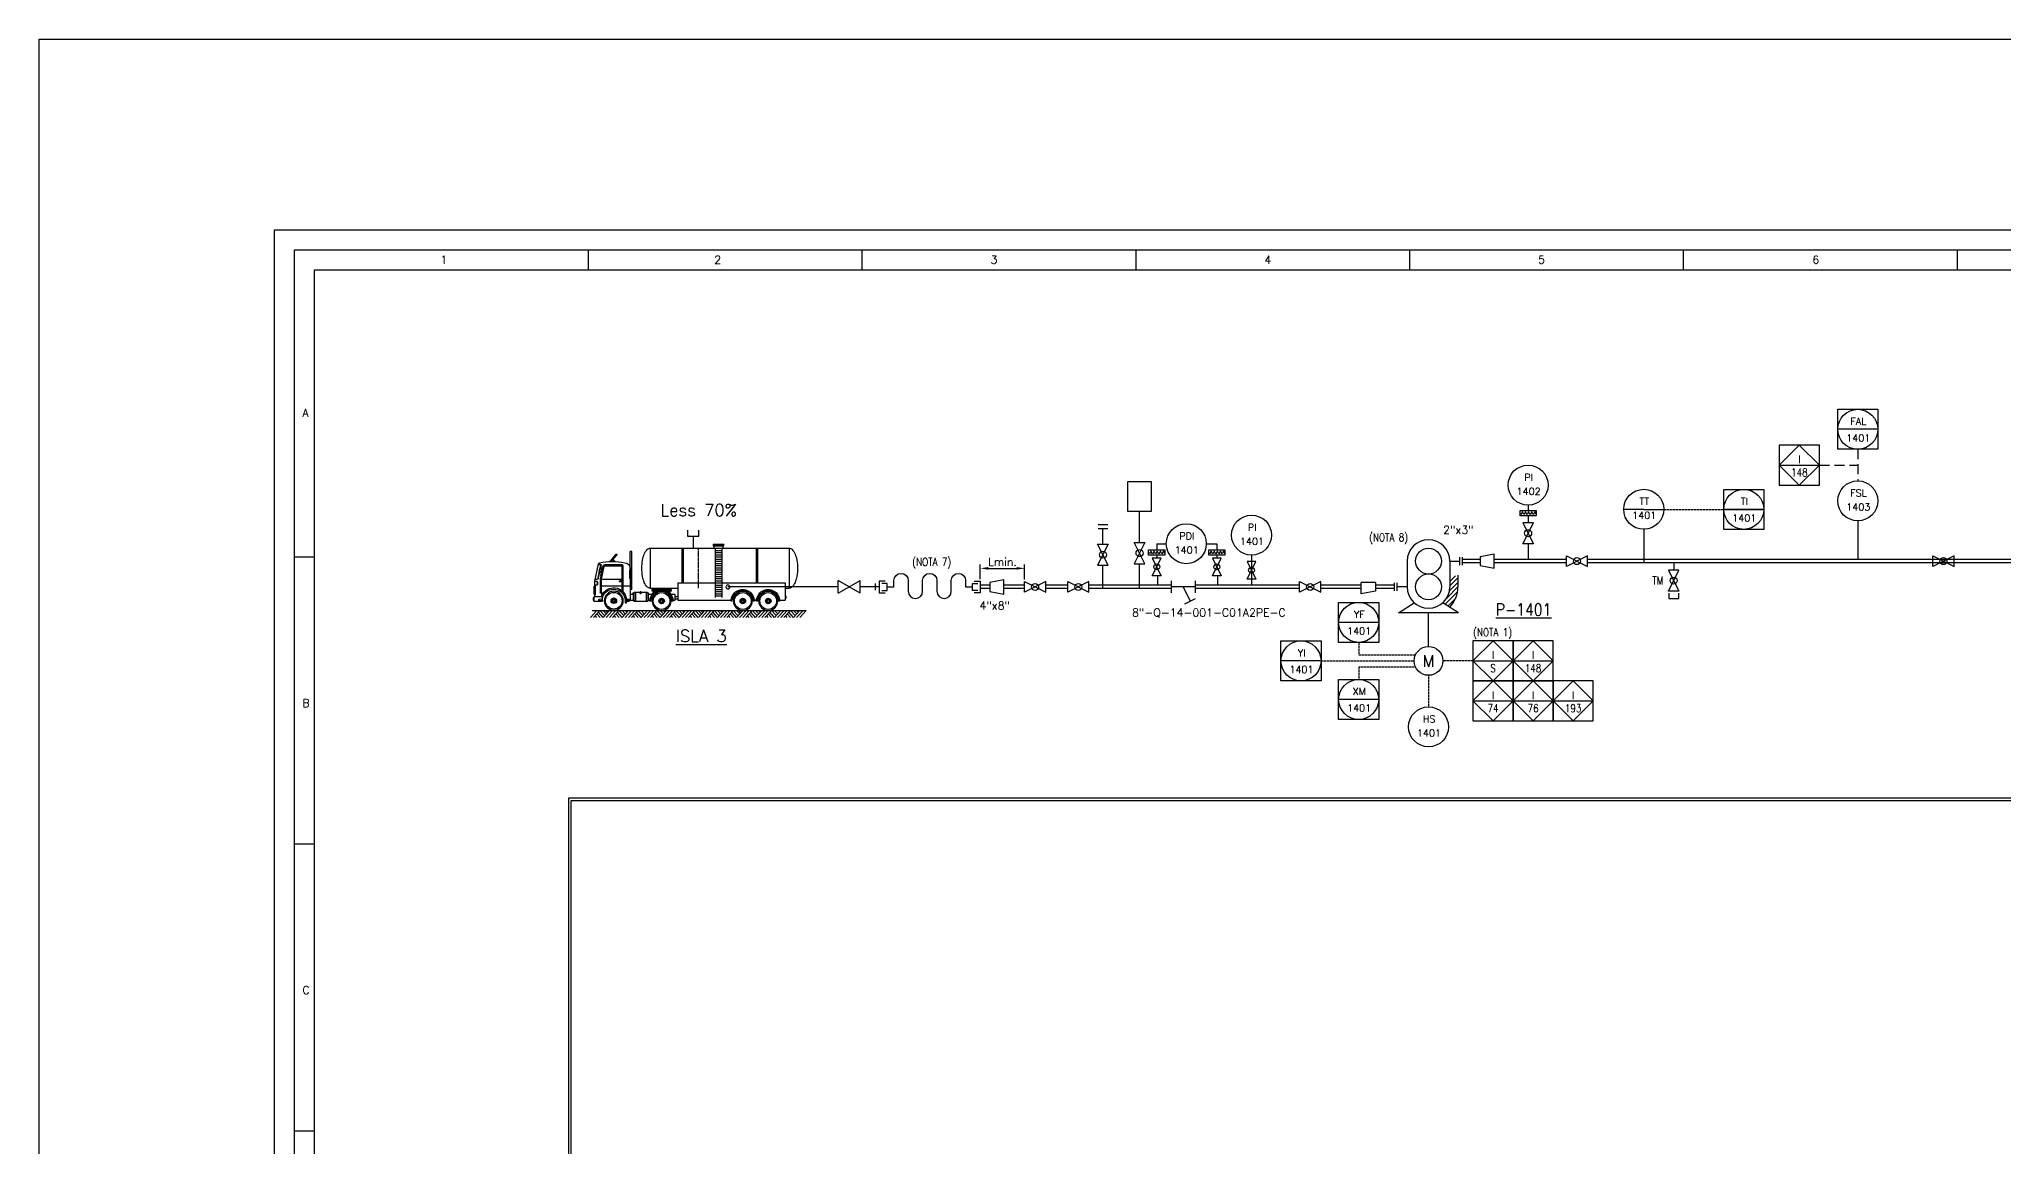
# Model space of a CAD drawing. Header units: millimetres. Extents: x 108 to 2962, y 3858 to 4561.
# Drawn here: x 107.7 to 598.6, y 4283.9 to 4560.8 of the extents above; entities that cross this region are included whole.
import ezdxf
from ezdxf.enums import TextEntityAlignment as Align

# ---------------------------------------------------------------- set-up
doc = ezdxf.new("R2010")
doc.units = ezdxf.units.MM
doc.linetypes.add('RAYITAS', pattern=[0.375, 0.25, -0.125])
doc.linetypes.add('TRAZOS', pattern=[0.75, 0.5, -0.25])
for name, color, linetype in [('CAJETIN', 1, 'Continuous'), ('CARGACAMIONES', 7, 'Continuous'), ('COTAS', 4, 'Continuous'), ('EQUIPOS', 5, 'Continuous'), ('EQUIPOS 02', 1, 'Continuous'), ('FORMATO', 7, 'Continuous'), ('INSTRUMENTOS', 1, 'Continuous'), ('TEX', 7, 'Continuous'), ('TEXTO-INSTRUMENTACION', 7, 'Continuous'), ('TEXTO-VALVULAS Y ACCESORIOS', 7, 'Continuous'), ('TUBERIA', 5, 'Continuous'), ('TUBERÍA2', 1, 'TRAZOS'), ('VALVULAS Y ACCESORIOS', 1, 'Continuous')]:
    doc.layers.add(name, color=color, linetype=linetype)
doc.layers.add('TUBERÍA3', color=1, linetype='Continuous', true_color=0xff0000)
doc.styles.add('PY', font='ROMANS.shx')
doc.styles.add('PY1', font='ROMANS.shx', dxfattribs={"width": 0.8})
doc.styles.add('TXT', font='txt')
doc.linetypes.add('SEÑAL_MECANICA2', pattern='A,4.411183,["o",PY,S=4.130212,R=360,X=0,Y=-1.374288],0.588817,-0.374158,["",PY,S=2,R=360,X=0,Y=-0.688262],-2.183682', length=7.55784)
doc.dimstyles.new('1-5', dxfattribs={"dimtxt": 2, "dimasz": 2, "dimexe": 1, "dimexo": 0.5, "dimgap": 0.6, "dimtad": 1, "dimdec": 0, "dimlfac": 5, "dimzin": 0, "dimdsep": 46, "dimtxsty": 'PY', "dimcen": 0.7, "dimclrd": 4, "dimclre": 4, "dimclrt": 7, "dimazin": 0, "dimtfac": 1, "dimtdec": 0, "dimtofl": 0, "dimtmove": 0, "dimatfit": 3, "dimfxl": 1, "dimtolj": 1, "dimtzin": 0, "dimarcsym": 0})

# ---------------------------------------------------------------- blocks, each defined once
blk = doc.blocks.new('CAMION CISTERNA ALZ')
at = {"layer": 'CAJETIN', "color": 4, "linetype": 'RAYITAS'}
blk.add_line((38.62, 22.25), (38.62, 7.95), dxfattribs=at)
at = {"layer": 'CARGACAMIONES', "color": 4, "linetype": 'ByBlock'}
for p, q in [((55.71, 22.25), (6.06, 22.25)), ((6.06, 22.25), (6.06, 7.95)), ((17.4, 22.25), (17.4, 9.88)), ((17.83, 22.25), (17.83, 9.88)), ((33.2, 23.63), (29.46, 23.63)), ((29.46, 23.13), (29.46, 23.63)), ((33.2, 23.38), (29.46, 23.38)), ((33.2, 23.13), (29.46, 23.13)), ((29.73, 23.13), (29.73, 22.25)), ((30.12, 22.09), (30.12, 4.63)), ((32.54, 21.43), (30.12, 21.43)), ((32.54, 22.09), (32.54, 4.63)), ((32.91, 22.25), (32.91, 23.13)), ((33.2, 23.63), (33.2, 23.13)), ((43.94, 22.25), (43.94, 9.88)), ((44.37, 22.25), (44.37, 9.88)), ((55.71, 22.25), (55.71, 7.95)), ((62.23, 7.75), (62.23, 21.05)), ((62.23, 21.05), (62.83, 21.05)), ((62.83, 14.9), (62.83, 21.05)), ((32.54, 20.66), (30.12, 20.66)), ((32.54, 19.89), (30.12, 19.89)), ((32.54, 19.12), (30.12, 19.12)), ((32.54, 18.34), (30.12, 18.34)), ((32.54, 17.57), (30.12, 17.57)), ((32.54, 16.8), (30.12, 16.8)), ((32.54, 16.03), (30.12, 16.03)), ((32.54, 15.26), (30.12, 15.26)), ((32.54, 14.48), (30.12, 14.48)), ((62.83, 15), (62.83, 3.58)), ((62.83, 14.3), (63.22, 14.3)), ((65.41, 15.99), (65.41, 6.68)), ((71.82, 16.39), (65.81, 16.39)), ((65.81, 15.79), (65.81, 7.05)), ((71.82, 15.99), (66.01, 15.99)), ((67.49, 20.16), (69.67, 17.49)), ((67.79, 20.16), (67.49, 20.16)), ((69.97, 17.48), (67.79, 20.16)), ((69.05, 18.25), (68.14, 17.46)), ((72.2, 15.68), (73.15, 11.18)), ((72.59, 15.76), (73.06, 13.57)), ((73.06, 13.41), (73.06, 15.39)), ((73.06, 15.39), (73.35, 15.39)), ((73.15, 15.39), (73.15, 16.19)), ((73.39, 15.36), (73.23, 16.13)), ((73.53, 15.18), (73.32, 16.15)), ((73.35, 15.39), (73.35, 13.41)), ((74.15, 16.49), (73.52, 16.49)), ((74.18, 16.39), (73.52, 16.39)), ((74.3, 11.54), (73.74, 14.16)), ((75.44, 10.43), (74.12, 16.67)), ((7.45, 7.95), (6.06, 7.95)), ((45.78, 9.88), (7.45, 9.88)), ((7.45, 9.88), (7.45, 3.68)), ((32.54, 13.71), (30.12, 13.71)), ((32.54, 12.94), (30.12, 12.94)), ((32.54, 12.17), (30.12, 12.17)), ((32.54, 11.39), (30.12, 11.39)), ((32.54, 10.62), (30.12, 10.62)), ((32.54, 9.85), (30.12, 9.85)), ((32.54, 9.08), (30.12, 9.08)), ((32.54, 8.3), (30.12, 8.3)), ((32.54, 7.53), (30.12, 7.53)), ((45.78, 9.88), (45.78, 3.68)), ((55.71, 7.95), (45.78, 7.95)), ((48.23, 7.85), (48.23, 7.45)), ((54.98, 7.85), (48.23, 7.85)), ((48.23, 7.45), (51.01, 7.45)), ((50.24, 7.25), (48.23, 7.25)), ((48.23, 7.25), (48.23, 6.85)), ((48.73, 7.85), (48.73, 7.95)), ((49.32, 7.45), (49.32, 7.25)), ((52.3, 7.45), (54.98, 7.45)), ((54.98, 7.25), (53.07, 7.25)), ((53.89, 7.45), (53.89, 7.25)), ((54.49, 7.85), (54.49, 7.95)), ((54.98, 7.45), (54.98, 7.85)), ((54.98, 6.85), (54.98, 7.25)), ((62.83, 7.35), (62.63, 7.35)), ((62.83, 13.91), (63.22, 13.91)), ((62.83, 13.51), (63.22, 13.51)), ((62.83, 13.11), (63.22, 13.11)), ((62.83, 12.71), (63.22, 12.71)), ((62.83, 12.32), (63.22, 12.32)), ((62.83, 11.92), (63.22, 11.92)), ((62.83, 11.52), (63.22, 11.52)), ((65.41, 8.84), (62.83, 8.84)), ((73.15, 11.12), (65.81, 11.12)), ((73.15, 8.84), (65.81, 8.84)), ((66.1, 10.33), (66.1, 10.53)), ((66.1, 10.53), (66.5, 10.53)), ((66.8, 10.33), (66.1, 10.33)), ((66.8, 10.53), (66.8, 10.33)), ((73.35, 13.41), (73.06, 13.41)), ((73.09, 13.41), (73.55, 11.22)), ((73.15, 13.41), (73.15, 12.61)), ((73.15, 12.61), (73.55, 12.61)), ((73.15, 11.18), (73.15, 6.16)), ((73.55, 11.22), (73.55, 6.36)), ((74.2, 11.52), (73.69, 13.95)), ((74.55, 10.13), (74.55, 9.24)), ((74.64, 10.33), (74.64, 9.14)), ((75.27, 11.22), (74.69, 11.22)), ((75.29, 11.12), (74.69, 11.12)), ((75.44, 10.43), (74.74, 10.43)), ((74.74, 9.04), (75.44, 9.04)), ((75.44, 8.94), (75.24, 8.94)), ((75.44, 8.74), (75.24, 8.74)), ((75.34, 8.74), (75.34, 5.76)), ((75.44, 4.87), (75.44, 10.43)), ((75.44, 8.64), (75.54, 8.64)), ((75.54, 8.64), (75.54, 5.86)), ((75.64, 8.64), (75.54, 8.64)), ((75.64, 5.86), (75.64, 8.64)), ((7.15, 4.45), (7.15, 5.08)), ((7.15, 5.08), (7.45, 5.08)), ((7.45, 4.45), (7.15, 4.45)), ((9.49, 3.68), (7.45, 3.68)), ((9.48, 3.28), (9.87, 3.28)), ((17.32, 3.28), (17.72, 3.28)), ((18.22, 3.68), (17.71, 3.68)), ((18.56, 3.68), (17.75, 3.68)), ((18.55, 3.28), (18.94, 3.28)), ((26.39, 3.28), (26.79, 3.28)), ((45.78, 3.68), (26.78, 3.68)), ((32.54, 6.75), (30.12, 6.75)), ((32.54, 5.99), (30.12, 5.99)), ((32.54, 5.26), (30.12, 5.26)), ((46.74, 4.98), (45.78, 4.98)), ((46.74, 4.12), (45.78, 4.12)), ((46.74, 3.68), (46.74, 5.76)), ((46.74, 5.76), (48.29, 5.76)), ((47.54, 3.68), (46.74, 3.68)), ((47.54, 3.28), (47.93, 3.28)), ((48.23, 6.85), (49.44, 6.85)), ((48.43, 6.85), (48.92, 6.47)), ((53.87, 6.85), (54.98, 6.85)), ((54.78, 6.85), (54.34, 6.51)), ((55.02, 5.76), (56.27, 5.76)), ((55.38, 3.28), (55.78, 3.28)), ((56.27, 3.68), (55.77, 3.68)), ((56.27, 3.68), (56.27, 6.06)), ((56.67, 6.46), (58.95, 6.46)), ((61.44, 3.28), (56.67, 3.28)), ((56.97, 6.46), (56.97, 3.28)), ((57.17, 6.46), (57.17, 3.28)), ((58.95, 6.46), (58.95, 6.16)), ((59.35, 6.46), (61.44, 6.46)), ((59.35, 6.46), (59.35, 6.16)), ((60.94, 6.46), (60.94, 3.28)), ((61.14, 6.46), (61.14, 3.28)), ((61.83, 6.06), (61.83, 3.68)), ((61.83, 5.76), (62.83, 5.76)), ((62.83, 3.68), (61.83, 3.68)), ((64.12, 3.38), (63.03, 3.38)), ((63.05, 3.58), (63.05, 3.9)), ((63.05, 3.58), (64, 3.58)), ((64, 3.58), (64, 3.9)), ((64.12, 2.68), (64.12, 3.38)), ((64.62, 2.68), (64.12, 2.68)), ((64.62, 3.38), (64.62, 2.68)), ((73.35, 6.16), (72.5, 6.16)), ((72.66, 5.37), (72.66, 5.96)), ((72.66, 3.48), (72.66, 4.67)), ((72.86, 4.87), (75.64, 4.87)), ((72.86, 3.48), (72.86, 3.88)), ((72.86, 3.48), (74.05, 3.48)), ((75.64, 3.28), (72.86, 3.28)), ((74.05, 3.48), (74.05, 3.88)), ((75.44, 5.76), (75.24, 5.76)), ((75.54, 5.86), (75.44, 5.86)), ((75.54, 5.86), (75.64, 5.86)), ((75.84, 4.67), (75.84, 3.48)), ((75.84, 4.47), (76.03, 4.47)), ((76.03, 3.68), (75.84, 3.68)), ((76.03, 4.47), (76.03, 3.68))]:
    blk.add_line(p, q, dxfattribs=at)
at = {"layer": 'CARGACAMIONES', "color": 4}
for p, q in [((2.29, -2.48), (0, 0)), ((76.41, 0), (0.04, 0)), ((37.42, -1.23), (38.57, 0)), ((37.99, -1.84), (39.69, 0)), ((41.99, -2.48), (39.7, 0)), ((43.12, -2.48), (40.83, 0)), ((44.25, -2.48), (41.95, 0)), ((45.37, -2.48), (43.08, 0)), ((43.66, -0.62), (44.23, 0)), ((44.22, -1.23), (45.36, 0)), ((44.78, -1.84), (46.49, 0)), ((48.78, -2.48), (46.49, 0)), ((49.9, -2.48), (47.61, 0)), ((3.42, -2.48), (1.13, 0)), ((4.55, -2.48), (2.25, 0)), ((2.83, -0.63), (3.41, 0)), ((3.39, -1.24), (4.53, 0)), ((3.96, -1.85), (5.66, 0)), ((4.49, -2.48), (6.22, -0.61)), ((5.62, -2.49), (6.79, -1.22)), ((7.95, -2.49), (5.66, 0)), ((6.74, -2.49), (7.35, -1.83)), ((9.08, -2.49), (6.79, 0)), ((10.2, -2.49), (7.91, 0)), ((11.33, -2.49), (9.04, 0)), ((10.18, -1.24), (11.32, -0.01)), ((10.74, -1.85), (12.44, -0.01)), ((11.28, -2.49), (13.01, -0.62)), ((12.4, -2.49), (13.57, -1.23)), ((14.74, -2.49), (12.44, -0.01)), ((13.53, -2.49), (14.13, -1.84)), ((15.86, -2.49), (13.57, -0.01)), ((16.99, -2.49), (14.7, -0.01)), ((18.12, -2.49), (15.82, -0.01)), ((16.4, -0.63), (16.98, -0.01)), ((16.96, -1.24), (18.1, -0.01)), ((17.53, -1.85), (19.23, -0.01)), ((18.06, -2.49), (19.79, -0.62)), ((19.19, -2.49), (20.36, -1.23)), ((21.52, -2.49), (19.23, -0.01)), ((20.32, -2.49), (20.92, -1.84)), ((22.65, -2.49), (20.36, -0.01)), ((23.78, -2.5), (21.48, -0.01)), ((24.9, -2.5), (22.61, -0.01)), ((23.2, -0.91), (23.77, -0.28)), ((23.75, -1.25), (24.89, -0.01)), ((24.31, -1.86), (26.02, -0.01)), ((24.85, -2.5), (26.58, -0.62)), ((25.97, -2.5), (27.14, -1.23)), ((28.31, -2.5), (26.02, -0.01)), ((27.1, -2.5), (27.71, -1.84)), ((29.44, -2.5), (27.14, -0.01)), ((30.56, -2.5), (28.27, -0.02)), ((31.69, -2.5), (29.4, -0.02)), ((29.99, -0.77), (30.55, -0.14)), ((30.54, -1.25), (31.68, -0.02)), ((31.1, -1.86), (32.8, -0.02)), ((31.63, -2.5), (33.37, -0.63)), ((32.76, -2.5), (33.93, -1.24)), ((35.09, -2.5), (32.8, -0.02)), ((33.89, -2.5), (34.49, -1.85)), ((36.22, -2.5), (33.93, -0.02)), ((37.35, -2.5), (35.06, -0.02)), ((38.47, -2.5), (36.18, -0.02)), ((36.88, -0.75), (37.44, -0.12)), ((38.52, -2.48), (40.25, -0.61)), ((39.65, -2.48), (40.82, -1.22)), ((40.78, -2.48), (41.38, -1.83)), ((45.32, -2.48), (47.05, -0.61)), ((46.44, -2.48), (47.61, -1.22)), ((47.57, -2.48), (48.17, -1.83)), ((51.03, -2.48), (48.74, 0)), ((52.16, -2.48), (49.87, 0)), ((50.44, -0.63), (51.02, 0)), ((51, -1.24), (52.14, 0)), ((51.57, -1.85), (53.27, 0)), ((52.1, -2.48), (53.83, -0.61)), ((53.23, -2.49), (54.4, -1.22)), ((55.56, -2.49), (53.27, 0)), ((54.36, -2.49), (54.96, -1.83)), ((56.69, -2.49), (54.4, 0)), ((57.82, -2.49), (55.52, 0)), ((58.94, -2.49), (56.65, 0)), ((57.79, -1.24), (58.93, -0.01)), ((58.35, -1.85), (60.06, -0.01)), ((58.89, -2.49), (60.62, -0.62)), ((60.02, -2.49), (61.18, -1.23)), ((62.35, -2.49), (60.06, -0.01)), ((61.14, -2.49), (61.75, -1.84)), ((63.48, -2.49), (61.18, -0.01)), ((64.6, -2.49), (62.31, -0.01)), ((65.73, -2.49), (63.44, -0.01)), ((64.01, -0.63), (64.59, -0.01)), ((64.58, -1.24), (65.72, -0.01)), ((65.14, -1.85), (66.84, -0.01)), ((65.67, -2.49), (67.41, -0.62)), ((66.8, -2.49), (67.97, -1.23)), ((69.13, -2.49), (66.84, -0.01)), ((67.93, -2.49), (68.53, -1.84)), ((70.26, -2.49), (67.97, -0.01)), ((71.39, -2.5), (69.1, -0.01)), ((72.51, -2.5), (70.22, -0.01)), ((70.81, -0.91), (71.38, -0.28)), ((71.36, -1.25), (72.5, -0.01)), ((71.92, -1.86), (73.63, -0.01)), ((72.46, -2.5), (74.19, -0.62)), ((73.59, -2.5), (74.75, -1.23)), ((75.92, -2.5), (73.63, -0.01)), ((74.71, -2.5), (75.32, -1.84)), ((77.05, -2.5), (74.76, -0.01))]:
    blk.add_line(p, q, dxfattribs=at)
at = {"layer": 'CARGACAMIONES', "color": 4, "linetype": 'Continuous'}
blk.add_circle((27.95, 8.42), 0.718, dxfattribs=at)
at = {"layer": 'CARGACAMIONES', "color": 4, "linetype": 'ByBlock'}
for centre, radius in [((13.55, 3.38), 3.38), ((13.55, 3.38), 0.794), ((12.95, 3.38), 0.0993), ((13.13, 3.8), 0.0993), ((13.13, 2.96), 0.0993), ((13.55, 3.38), 0.397), ((13.55, 3.98), 0.0993), ((13.55, 2.78), 0.0993), ((13.97, 3.8), 0.0993), ((13.97, 2.96), 0.0993), ((14.14, 3.38), 0.0993), ((22.62, 3.38), 3.38), ((22.62, 3.38), 0.794), ((22.02, 3.38), 0.0993), ((22.2, 3.8), 0.0993), ((22.2, 2.96), 0.0993), ((22.62, 3.38), 0.397), ((22.62, 3.98), 0.0993), ((22.62, 2.78), 0.0993), ((23.04, 3.8), 0.0993), ((23.04, 2.96), 0.0993), ((23.21, 3.38), 0.0993), ((51.61, 3.38), 3.38), ((51.61, 3.38), 0.794), ((51.01, 3.38), 0.0993), ((51.19, 3.8), 0.0993), ((51.19, 2.96), 0.0993), ((51.61, 3.38), 0.397), ((51.61, 3.98), 0.0993), ((51.61, 2.78), 0.0993), ((52.03, 3.8), 0.0993), ((52.03, 2.96), 0.0993), ((52.2, 3.38), 0.0993), ((59.15, 6.46), 0.199), ((68.69, 3.48), 3.38), ((68.69, 3.48), 0.794), ((68.09, 3.48), 0.0993), ((68.27, 3.9), 0.0993), ((68.27, 3.06), 0.0993), ((68.69, 3.48), 0.397), ((68.69, 4.07), 0.0993), ((68.69, 2.88), 0.0993), ((69.11, 3.9), 0.0993), ((69.11, 3.06), 0.0993), ((69.28, 3.48), 0.0993)]:
    blk.add_circle(centre, radius, dxfattribs=at)
for centre, radius, start, end in [((8.8, 18.15), 5.23, 135.02507, 157.51772), ((6.06, 20.89), 1.36, 90, 135.02507), ((55.71, 20.89), 1.36, 44.97493, 90), ((52.97, 18.15), 5.23, 22.48228, 44.97493), ((20.34, 15.1), 17.24, 170.27274, 180), ((20.34, 15.1), 17.24, 180, 189.72726), ((13.25, 16.31), 10.04, 157.51772, 170.27274), ((48.52, 16.31), 10.04, 9.72726, 22.48228), ((41.43, 15.1), 17.24, 360, 9.72726), ((41.43, 15.1), 17.24, 350.27274, 0), ((64.81, 15), 1.99, 90, 180), ((69.28, -2.39), 19.88, 77.0128, 102.9872), ((65.81, 15.99), 0.397, 90, 180), ((66.01, 15.79), 0.199, 90, 180), ((69.75, 17.67), 0.0993, 0, 180), ((69.75, 17.67), 0.0993, 180, 0), ((71.82, 15.59), 0.794, 11.94418, 90), ((71.82, 15.59), 0.397, 11.94418, 90), ((73.52, 16.19), 0.298, 90, 191.97613), ((73.52, 16.19), 0.199, 90, 191.97613), ((72.36, 14.4), 1.4, 315, 45), ((73.73, 16.59), 0.397, 11.97613, 90), ((13.25, 13.88), 10.04, 189.72726, 202.48228), ((8.8, 12.04), 5.23, 202.48228, 224.97493), ((6.06, 9.3), 1.36, 224.97493, 270), ((13.6, 3.38), 4.12, 358.61965, 181.38035), ((13.6, 3.38), 3.72, 358.47242, 181.52758), ((22.67, 3.38), 4.12, 358.61965, 181.38035), ((22.67, 3.38), 3.72, 358.47242, 181.52758), ((51.66, 3.38), 4.12, 358.61965, 181.38035), ((51.66, 3.38), 3.72, 358.47242, 181.52758), ((55.71, 9.3), 1.36, 270, 315.02507), ((52.97, 12.04), 5.23, 315.02507, 337.51772), ((48.52, 13.88), 10.04, 337.51772, 350.27274), ((62.63, 7.75), 0.397, 180, 270), ((68.74, 3.48), 4.62, 31.87064, 181.38035), ((68.74, 3.48), 4.12, 17.5788, 181.38035), ((74.69, 11.62), 0.497, 191.97613, 270), ((74.69, 11.62), 0.397, 191.97613, 270), ((74.74, 10.33), 0.0993, 90, 180), ((74.74, 9.14), 0.0993, 180, 270), ((13.55, 3.38), 2.98, 90, 270), ((13.55, 3.38), 0.993, 90, 270), ((13.55, 3.38), 2.98, 270, 90), ((13.55, 3.38), 0.993, 270, 90), ((22.62, 3.38), 2.98, 90, 270), ((22.62, 3.38), 0.993, 90, 270), ((22.62, 3.38), 2.98, 270, 90), ((22.62, 3.38), 0.993, 270, 90), ((51.61, 3.38), 2.98, 90, 270), ((51.61, 3.38), 0.993, 90, 270), ((51.61, 3.38), 2.98, 270, 90), ((51.61, 3.38), 0.993, 270, 90), ((56.67, 6.06), 0.397, 90, 180), ((56.67, 3.68), 0.397, 180, 270), ((59.15, 6.16), 0.199, 180, 0), ((61.44, 6.06), 0.397, 0, 90), ((61.44, 3.68), 0.397, 270, 0), ((63.03, 3.58), 0.199, 180, 270), ((63.52, 3.42), 0.674, 45, 135), ((68.69, 3.48), 2.98, 90, 270), ((68.69, 3.48), 0.993, 90, 270), ((68.69, 3.48), 2.98, 270, 90), ((68.69, 3.48), 0.993, 270, 90), ((72.66, 5.66), 0.298, 270, 90), ((72.86, 4.67), 0.199, 90, 180), ((72.86, 3.48), 0.199, 180, 270), ((73.45, 3.28), 0.843, 45, 135), ((68.74, 3.48), 4.62, 17.5788, 25.73681), ((73.35, 6.36), 0.199, 270, 0), ((75.64, 4.67), 0.199, 0, 90), ((75.64, 3.48), 0.199, 270, 0)]:
    blk.add_arc(centre, radius, start, end, dxfattribs=at)
at = {"layer": 'CARGACAMIONES', "color": 4}
for start, end in [(357.70847, 177.70847), (177.70847, 357.70847)]:
    blk.add_arc((74.79, -1.38), 0.0145, start, end, dxfattribs=at)
blk = doc.blocks.new('VALV GLOB-V')
at = {"layer": 'INSTRUMENTOS', "color": 1, "flags": 128}
blk.add_lwpolyline([(5.7, -1.43), (5.7, 1.43), (0, -1.43), (0, 1.43)], close=True, dxfattribs=at)
at = {"layer": 'INSTRUMENTOS', "color": 1}
blk.add_circle((2.85, 0), 0.95, dxfattribs=at)
at = {"layer": 'INSTRUMENTOS', "color": 7, "linetype": 'SEÑAL_MECANICA2', "style": 'PY'}
blk.add_attdef('REF.', text='', height=2, dxfattribs=at).set_placement((3, -3.37), align=Align.MIDDLE)
blk = doc.blocks.new('*D28')
at = {"layer": 'COTAS', "color": 4, "lineweight": -2, "transparency": 16777216}
for p, q in [((342.86, 4425.79), (342.86, 4429.53)), ((344.86, 4428.53), (351.93, 4428.53)), ((353.93, 4425.7), (353.93, 4429.53))]:
    blk.add_line(p, q, dxfattribs=at)
at = {"layer": 'COTAS', "color": 4, "transparency": 16777216}
for points in [[(344.86, 4428.86), (344.86, 4428.19), (342.86, 4428.53)], [(351.93, 4428.86), (351.93, 4428.19), (353.93, 4428.53)]]:
    blk.add_solid(points, dxfattribs=at)
at = {"layer": 'Defpoints', "color": 0, "transparency": 16777216}
for p in [(353.93, 4428.53), (342.86, 4425.29), (353.93, 4425.2)]:
    blk.add_point(p, dxfattribs=at)
at = {"layer": 'COTAS', "color": 7, "transparency": 16777216, "insert": (348.4, 4430.13), "char_height": 2, "attachment_point": 5, "style": 'PY'}
blk.add_mtext('\\A1;Lmin.', dxfattribs=at)
blk = doc.blocks.new('MANG-VAL')
at = {"layer": 'INSTRUMENTOS', "color": 1}
for p, q in [((0, 1.5), (0, -1.5)), ((6, 0), (0, 0)), ((3, 0), (4.8, -3.6)), ((6, 1.5), (6, -1.5)), ((3.46, -4.27), (6.14, -2.93))]:
    blk.add_line(p, q, dxfattribs=at)
blk = doc.blocks.new('REDUCCION')
at = {"color": 1}
for p, q in [((0, 2), (0, -2)), ((4, 1.25), (0, 2)), ((4, -1.25), (4, 1.25)), ((0, -2), (4, -1.25))]:
    blk.add_line(p, q, dxfattribs=at)
at = {"style": 'PY1', "width": 0.8}
blk.add_attdef('.', text='', height=2, dxfattribs=at).set_placement((2, -3.65), align=Align.MIDDLE)
blk = doc.blocks.new('SEÑAL CIR')
at = {"color": 1}
blk.add_circle((0, 5.7), 5.7, dxfattribs=at)
at = {"layer": 'INSTRUMENTOS', "linetype": 'Continuous', "style": 'PY', "flags": 4}
for p in [(0.18, 6.94), (0.13, 2.95)]:
    blk.add_attdef('---', text='', height=2, dxfattribs=at).set_placement(p, align=Align.CENTER)
blk = doc.blocks.new('SEÑAL CIRCU MARCO')
at = {"color": 1, "linetype": 'Continuous', "ltscale": 0.5}
blk.add_line((5.7, 5.7), (-5.7, 5.7), dxfattribs=at)
at = {"color": 1, "flags": 128}
blk.add_lwpolyline([(5.7, 0), (-5.7, 0), (-5.7, 11.4), (5.7, 11.4)], close=True, dxfattribs=at)
at = {"color": 1}
blk.add_circle((0, 5.7), 5.7, dxfattribs=at)
at = {"style": 'PY'}
for tag, p in [('XXX', (0.18, 7.98)), ('YYY', (0.13, 3.24))]:
    blk.add_attdef(tag, text='', height=2, dxfattribs=at).set_placement(p, align=Align.MIDDLE)
blk = doc.blocks.new('DIAFRAGMA')
at = {"layer": 'INSTRUMENTOS', "color": 1, "ltscale": 0.1, "flags": 128}
blk.add_lwpolyline([(0, -2.25), (0, 2.25), (1.5, 2.25), (1.5, -2.25)], close=True, dxfattribs=at)
blk.add_lwpolyline([(0.46, -2.25), (1.12, -1.86), (0.38, -1.43), (1.12, -1), (0.38, -0.56), (1.12, -0.13), (0.38, 0.3), (1.12, 0.73), (0.38, 1.17), (1.12, 1.6), (0.38, 2.03), (0.75, 2.25)], dxfattribs=at)
blk = doc.blocks.new('SECUENCIA PROGRAMADA EN SISTEMA DE CONTROL PLC')
at = {"layer": 'INSTRUMENTOS'}
blk.add_line((-5, 5), (5, 5), dxfattribs=at)
at = {"layer": 'INSTRUMENTOS', "flags": 128}
for points in [[(0, 0), (-5, 5), (0, 10), (5, 5)], [(-5, 0), (5, 0), (5, 10), (-5, 10)]]:
    blk.add_lwpolyline(points, close=True, dxfattribs=at)
at = {"layer": 'TEXTO-INSTRUMENTACION', "linetype": 'Continuous', "style": 'PY1', "width": 0.8}
for tag, p in [('XXX', (0.01, 6.43)), ('YYY', (0.01, 3.17))]:
    blk.add_attdef(tag, text='', height=2, dxfattribs=at).set_placement(p, align=Align.MIDDLE_CENTER)
blk = doc.blocks.new('MARCO-A1')
at = {"layer": 'FORMATO', "color": 5}
for p, q in [((78.42, 589), (78.42, 584)), ((146.83, 589), (146.83, 584)), ((215.25, 589), (215.25, 584)), ((283.67, 589), (283.67, 584)), ((352.08, 589), (352.08, 584)), ((420.5, 589), (420.5, 584)), ((5, 512.25), (10, 512.25)), ((5, 440.5), (10, 440.5)), ((5, 368.75), (10, 368.75))]:
    blk.add_line(p, q, dxfattribs=at)
at = {"layer": 'FORMATO', "color": 1}
blk.add_lwpolyline([(0, 594), (841, 594), (841, 0), (0, 0)], close=True, dxfattribs=at)
at = {"layer": 'FORMATO', "color": 5}
blk.add_lwpolyline([(5, 589), (836, 589), (836, 5), (5, 5)], close=True, dxfattribs=at)
at = {"layer": 'FORMATO', "color": 8, "linetype": 'Continuous'}
blk.add_lwpolyline([(10, 584), (831, 584), (831, 10), (10, 10)], close=True, dxfattribs=at)
at = {"layer": 'FORMATO', "color": 1, "style": 'PY'}
for s, p in [('1', (41.52, 585.5)), ('2', (109.93, 585.5)), ('3', (178.99, 585.5)), ('4', (247.4, 585.5)), ('5', (315.82, 585.5)), ('6', (384.34, 585.5)), ('A', (7, 547.25)), ('B', (7, 474.67)), ('C', (7, 402.92))]:
    blk.add_text(s, height=2, dxfattribs=at).set_placement(p)

msp = doc.modelspace()

# ---------------------------------------------------------------- hatches: boundary and pattern name
at = {"layer": 'EQUIPOS'}
h = msp.add_hatch(dxfattribs=at)
h.set_pattern_fill('ANSI31', color=4, scale=0.25, style=0)
h.set_pattern_definition([(45, (206.2863, 4197.13895), (-0.561266, 0.561266), [])])
h.paths.add_polyline_path([(462.21, 4423.89), (462.21, 4426.82), (460.21, 4426.25), (460.21, 4423.89, -0.213903), (458.42, 4419.89), (460.18, 4418.81, 0.193128)])

# ---------------------------------------------------------------- linework, layer by layer
at = {"color": 1}
for p, q in [((479.76, 4444.33), (479.76, 4442.97)), ((508.65, 4443.28), (503.65, 4443.28)), ((508.65, 4443.28), (513.65, 4443.28)), ((479.76, 4441.62), (479.76, 4439.94)), ((508.65, 4438.29), (508.65, 4430.74)), ((562.14, 4440.39), (562.14, 4430.74)), ((271.08, 4436.54), (271.08, 4433.57)), ((479.76, 4434.68), (479.76, 4430.74)), ((410.64, 4431.83), (410.64, 4424.29)), ((508.65, 4430.74), (508.65, 4429.94)), ((516.13, 4429.94), (516.13, 4428.09)), ((307.33, 4423.89), (279.78, 4423.89)), ((312.84, 4422.3), (307.33, 4425.48)), ((307.33, 4422.3), (312.84, 4425.48)), ((307.33, 4422.3), (307.33, 4425.48)), ((312.84, 4422.3), (312.84, 4425.48)), ((317.61, 4423.87), (312.84, 4423.87)), ((316.69, 4423.04), (316.69, 4424.71)), ((438.07, 4422.13), (438.07, 4424.98)), ((441.58, 4424.98), (438.07, 4424.98)), ((441.58, 4424.98), (441.58, 4422.79)), ((441.58, 4422.79), (438.07, 4422.13)), ((454.86, 4408.99), (454.86, 4417.43))]:
    msp.add_line(p, q, dxfattribs=at)
at = {"color": 2}
msp.add_lwpolyline([(107.7, 4560.78), (1052.9, 4560.78), (1052.9, 3857.56), (107.7, 3857.56)], close=True, dxfattribs=at)
at = {"color": 1, "flags": 128}
for points in [[(269.65, 4438.04), (269.65, 4436.54), (272.5, 4436.54), (272.5, 4438.04)], [(319.11, 4425.29), (317.61, 4425.29), (317.61, 4422.44), (319.11, 4422.44)], [(341.36, 4425.29), (342.86, 4425.29), (342.86, 4422.44), (341.36, 4422.44)], [(514.88, 4422.29), (514.88, 4420.97), (517.38, 4420.97), (517.38, 4422.29)]]:
    msp.add_lwpolyline(points, dxfattribs=at)
at = {"color": 1}
msp.add_circle((454.87, 4405.39), 3.6, dxfattribs=at)
at = {"layer": 'CAJETIN', "color": 1, "linetype": 'TRAZOS', "ltscale": 5}
for p, q in [((562.14, 4458.29), (562.14, 4450.39)), ((552.54, 4454.34), (562.14, 4454.34))]:
    msp.add_line(p, q, dxfattribs=at)
at = {"layer": 'EQUIPOS'}
for p, q in [((449.52, 4430.34), (449.52, 4423.89)), ((460.21, 4430.34), (460.21, 4423.89)), ((447.34, 4417.43), (451.31, 4419.89)), ((462.39, 4417.43), (458.42, 4419.89)), ((462.39, 4417.43), (447.34, 4417.43))]:
    msp.add_line(p, q, dxfattribs=at)
at = {"layer": 'EQUIPOS', "linetype": 'Continuous'}
for p, q in [((460.21, 4430.34), (462.67, 4430.34)), ((449.52, 4423.89), (447.06, 4423.89))]:
    msp.add_line(p, q, dxfattribs=at)
at = {"layer": 'EQUIPOS', "color": 4}
msp.add_line((462.21, 4426.82), (462.21, 4423.89), dxfattribs=at)
at = {"layer": 'EQUIPOS'}
for centre, start, end in [((454.86, 4430.34), 0, 180), ((454.86, 4423.89), 180, 0)]:
    msp.add_arc(centre, 5.35, start, end, dxfattribs=at)
at = {"layer": 'EQUIPOS', "color": 4}
msp.add_arc((454.86, 4423.89), 7.35, 316.2767, 0, dxfattribs=at)
at = {"layer": 'EQUIPOS 02', "color": 5}
for centre in [(454.86, 4430.34), (454.86, 4423.89)]:
    msp.add_circle(centre, 3.23, dxfattribs=at)
at = {"layer": 'INSTRUMENTOS', "linetype": 'Continuous'}
for p, q in [((386.95, 4434.69), (386.95, 4433.19)), ((386.95, 4434.69), (389.34, 4434.69)), ((399.34, 4434.69), (401.98, 4434.69)), ((401.98, 4434.69), (401.98, 4433.19)), ((386.95, 4431.84), (386.95, 4431.1)), ((401.98, 4431.84), (401.98, 4431.1)), ((387.1, 4426.68), (387.1, 4424.29)), ((402.14, 4426.68), (402.14, 4424.29))]:
    msp.add_line(p, q, dxfattribs=at)
at = {"layer": 'INSTRUMENTOS', "color": 1, "ltscale": 0.1, "flags": 128}
for points in [[(318.27, 4423.02), (319.57, 4423.02), (319.57, 4424.75), (318.27, 4424.75)], [(342.2, 4423.02), (340.91, 4423.02), (340.91, 4424.75), (342.2, 4424.75)]]:
    msp.add_lwpolyline(points, dxfattribs=at)
at = {"layer": 'TUBERIA', "color": 5, "linetype": 'Continuous'}
for p, q in [((467.75, 4430.74), (463.33, 4430.74)), ((489.32, 4430.74), (471.25, 4430.74)), ((752.18, 4430.74), (494.58, 4430.74)), ((345.22, 4424.29), (342.86, 4424.29)), ((353.93, 4424.29), (348.73, 4424.29)), ((364.74, 4424.29), (359.19, 4424.29)), ((390.52, 4424.29), (370.01, 4424.29)), ((422.66, 4424.29), (396.52, 4424.29)), ((438.07, 4424.29), (427.92, 4424.29)), ((446.4, 4424.29), (441.58, 4424.29))]:
    msp.add_line(p, q, dxfattribs=at)
at = {"layer": 'TUBERIA', "color": 4, "linetype": 'Continuous'}
for p, q in [((467.75, 4429.94), (463.33, 4429.94)), ((489.32, 4429.94), (471.25, 4429.94)), ((751.56, 4429.94), (494.58, 4429.94)), ((345.22, 4423.49), (342.86, 4423.49)), ((353.93, 4423.49), (348.73, 4423.49)), ((364.74, 4423.49), (359.19, 4423.49)), ((390.52, 4423.49), (370.01, 4423.49)), ((422.66, 4423.49), (396.52, 4423.49)), ((438.07, 4423.49), (427.92, 4423.49)), ((446.4, 4423.49), (441.58, 4423.49))]:
    msp.add_line(p, q, dxfattribs=at)
at = {"layer": 'TUBERIA', "color": 1, "linetype": 'TRAZOS', "ltscale": 0.5}
for p, q in [((428, 4405.39), (451.27, 4405.39)), ((465.98, 4405.39), (458.47, 4405.39)), ((454.87, 4401.79), (454.87, 4393.91))]:
    msp.add_line(p, q, dxfattribs=at)
at = {"layer": 'TUBERIA', "color": 4, "linetype": 'Continuous'}
msp.add_lwpolyline([(379.62, 4442.84), (385.68, 4442.84), (385.68, 4450.15), (379.62, 4450.15)], close=True, dxfattribs=at)
for points in [[(382.65, 4434.96), (382.65, 4442.84)], [(372.29, 4439.51), (374.7, 4439.51)], [(372.29, 4438.5), (374.7, 4438.5)], [(373.5, 4434.56), (373.5, 4438.5)], [(751.56, 4429.94), (751.56, 4371.1), (239.96, 4371.1), (239.96, 4100.11), (276.12, 4100.11)], [(373.5, 4423.49), (373.5, 4429.3)], [(382.65, 4423.49), (382.65, 4429.7)]]:
    msp.add_lwpolyline(points, dxfattribs=at)
at = {"layer": 'TUBERIA', "color": 5, "linetype": 'Continuous'}
msp.add_lwpolyline([(276.72, 4100.71), (240.62, 4100.71), (240.62, 4370.52), (752.18, 4370.52), (752.18, 4430.74)], dxfattribs=at)
at = {"layer": 'TUBERIA', "color": 5, "linetype": 'Continuous', "flags": 128}
msp.add_lwpolyline([(319.57, 4423.89), (321.27, 4423.89), (321.27, 4425.48, -1), (324.86, 4425.48), (324.86, 4422.79, 1), (328.44, 4422.79), (328.44, 4425.48, -1), (332.03, 4425.48), (332.03, 4422.79, 1), (335.61, 4422.79), (335.61, 4425.48, -1), (339.2, 4425.48), (339.2, 4423.89), (340.91, 4423.89)], format="xyb", dxfattribs=at)
at = {"layer": 'TUBERÍA2', "color": 1, "ltscale": 0.5}
for points in [[(513.65, 4443.28), (528.65, 4443.28)], [(437.41, 4410.03), (437.41, 4406.93), (451.61, 4406.93)], [(451.61, 4403.85), (437.41, 4403.85), (437.41, 4400.75)]]:
    msp.add_lwpolyline(points, dxfattribs=at)
at = {"layer": 'TUBERÍA3'}
msp.add_lwpolyline([(528.65, 4443.28), (538.65, 4443.28)], dxfattribs=at)
msp.add_circle((533.65, 4443.28), 5, dxfattribs=at)
at = {"layer": 'VALVULAS Y ACCESORIOS', "ltscale": 0.1}
for p, q in [((462.67, 4429.34), (462.67, 4431.34)), ((463.33, 4429.34), (463.33, 4431.34)), ((446.4, 4422.89), (446.4, 4424.89)), ((446.4, 4422.89), (446.4, 4424.89)), ((447.06, 4422.89), (447.06, 4424.89)), ((447.06, 4422.89), (447.06, 4424.89))]:
    msp.add_line(p, q, dxfattribs=at)

# ---------------------------------------------------------------- block references
msp.add_blockref('MARCO-A1', (166.44, 3919.19))
for p, xscale, yscale, zscale, values in [((562.14, 4458.29), 0.8771000000000413, 0.8771000000000413, 0.8771000000000413, {'XXX': 'FAL', 'YYY': '1401'}), ((533.65, 4438.28), 0.8771000000000413, 0.8771000000000413, 0.8771000000000413, {'XXX': 'TI', 'YYY': '1401'}), ((437.41, 4410.03), 0.8771000000000413, 0.8771000000000413, 0.8771000000000413, {'XXX': 'YF', 'YYY': '1401'}), ((423, 4400.4), 0.877100000000155, 0.877100000000155, 0.877100000000155, {'XXX': 'YI', 'YYY': '1401'}), ((437.41, 4390.75), 0.8771000000000413, 0.8771000000000413, 0.8771000000000413, {'XXX': 'XM', 'YYY': '1401'})]:
    msp.add_blockref('SEÑAL CIRCU MARCO', p, dxfattribs=dict(xscale=xscale, yscale=yscale, zscale=zscale)).add_auto_attribs(values)
ref = msp.add_blockref('SECUENCIA PROGRAMADA EN SISTEMA DE CONTROL PLC', (547.53, 4449.33), dxfattribs=dict(xscale=1.001089596937504, yscale=1.001089596937504, zscale=1.001089596937504))
ref.add_attrib('XXX', 'I', dxfattribs={"layer": 'TEXTO-INSTRUMENTACION', "linetype": 'Continuous', "height": 2, "style": 'TXT'}).set_placement((547.54, 4455.77), align=Align.MIDDLE_CENTER)
ref.add_attrib('YYY', '148', dxfattribs={"layer": 'TEXTO-INSTRUMENTACION', "linetype": 'Continuous', "height": 2.002, "style": 'PY1', "width": 0.8}).set_placement((547.54, 4452.51), align=Align.MIDDLE_CENTER)
at = {"linetype": 'Continuous'}
ref = msp.add_blockref('SEÑAL CIR', (479.76, 4444.33), dxfattribs=dict(at, xscale=0.877100000000155, yscale=0.877100000000155, zscale=0.877100000000155))
ref.add_attrib('---', 'PI', dxfattribs={"layer": 'INSTRUMENTOS', "color": 7, "linetype": 'Continuous', "height": 1.754, "style": 'PY'}).set_placement((479.92, 4450.41), align=Align.CENTER)
ref.add_attrib('---', '1402', dxfattribs={"layer": 'INSTRUMENTOS', "color": 7, "linetype": 'Continuous', "height": 1.754, "style": 'PY'}).set_placement((479.87, 4446.92), align=Align.CENTER)
ref = msp.add_blockref('SEÑAL CIR', (508.65, 4438.29), dxfattribs=dict(at, xscale=0.8771000000000413, yscale=0.8771000000000413, zscale=0.8771000000000413))
ref.add_attrib('---', 'TT', dxfattribs={"layer": 'INSTRUMENTOS', "color": 7, "linetype": 'Continuous', "height": 1.754, "style": 'PY'}).set_placement((508.81, 4444.37), align=Align.CENTER)
ref.add_attrib('---', '1401', dxfattribs={"layer": 'INSTRUMENTOS', "color": 7, "linetype": 'Continuous', "height": 1.754, "style": 'PY'}).set_placement((508.76, 4440.87), align=Align.CENTER)
ref = msp.add_blockref('SEÑAL CIR', (562.14, 4440.39), dxfattribs=dict(at, xscale=0.8771000000000413, yscale=0.8771000000000413, zscale=0.8771000000000413))
ref.add_attrib('---', 'FSL', dxfattribs={"layer": 'INSTRUMENTOS', "color": 7, "linetype": 'Continuous', "height": 1.754, "style": 'PY'}).set_placement((562.3, 4446.48), align=Align.CENTER)
ref.add_attrib('---', '1403', dxfattribs={"layer": 'INSTRUMENTOS', "color": 7, "linetype": 'Continuous', "height": 1.754, "style": 'PY'}).set_placement((562.25, 4442.98), align=Align.CENTER)
at = {"color": 1, "linetype": 'Continuous', "xscale": 0.8999999999999773, "yscale": 0.8999999999999773, "zscale": 0.8999999999999773, "rotation": 90}
for p in [(479.76, 4441.62), (386.95, 4431.84), (401.98, 4431.84)]:
    msp.add_blockref('DIAFRAGMA', p, dxfattribs=at)
at = {"linetype": 'Continuous'}
ref = msp.add_blockref('SEÑAL CIR', (394.34, 4429.69), dxfattribs=dict(at, xscale=0.8771000000000413, yscale=0.8771000000000413, zscale=0.8771000000000413))
ref.add_attrib('---', 'PDI', dxfattribs={"layer": 'INSTRUMENTOS', "color": 7, "linetype": 'Continuous', "height": 1.754, "style": 'PY'}).set_placement((394.5, 4435.77), align=Align.CENTER)
ref.add_attrib('---', '1401', dxfattribs={"layer": 'INSTRUMENTOS', "color": 7, "linetype": 'Continuous', "height": 1.754, "style": 'PY'}).set_placement((394.45, 4432.27), align=Align.CENTER)
ref = msp.add_blockref('SEÑAL CIR', (410.64, 4431.83), dxfattribs=dict(at, xscale=0.877100000000155, yscale=0.877100000000155, zscale=0.877100000000155))
ref.add_attrib('---', 'PI', dxfattribs={"layer": 'INSTRUMENTOS', "color": 7, "linetype": 'Continuous', "height": 1.754, "style": 'PY'}).set_placement((410.8, 4437.91), align=Align.CENTER)
ref.add_attrib('---', '1401', dxfattribs={"layer": 'INSTRUMENTOS', "color": 7, "linetype": 'Continuous', "height": 1.754, "style": 'PY'}).set_placement((410.75, 4434.41), align=Align.CENTER)
for p, xscale, yscale, zscale, rotation in [((479.76, 4434.68), 0.9232631578947803, 0.9232631578947803, 0.9232631578947803, 90), ((373.5, 4434.56), 0.9232631578947803, 0.9232631578947803, 0.9232631578947803, 270), ((382.65, 4434.96), 0.9232631578947803, 0.9232631578947803, 0.9232631578947803, 270), ((516.13, 4422.83), 0.9232631578945529, 0.9232631578945529, 0.9232631578945529, 90)]:
    msp.add_blockref('VALV GLOB-V', p, dxfattribs=dict(at, xscale=xscale, yscale=yscale, zscale=zscale, rotation=rotation))
at = {"linetype": 'Continuous', "xscale": 0.9232631578947803, "yscale": 0.9232631578947803, "zscale": 0.9232631578947803}
for p in [(489.32, 4430.34), (580.92, 4430.34), (353.93, 4423.89), (364.74, 4423.89), (422.66, 4423.89)]:
    msp.add_blockref('VALV GLOB-V', p, dxfattribs=at)
at = {"linetype": 'Continuous'}
msp.add_blockref('MANG-VAL', (390.52, 4423.89), dxfattribs=at)
msp.add_blockref('MANG-VAL', (390.52, 4423.89), dxfattribs=at)
ref = msp.add_blockref('SECUENCIA PROGRAMADA EN SISTEMA DE CONTROL PLC', (470.98, 4400.39), dxfattribs=dict(xscale=1.001089596937504, yscale=1.001089596937504, zscale=1.001089596937504))
ref.add_attrib('XXX', 'I', dxfattribs={"layer": 'TEXTO-INSTRUMENTACION', "linetype": 'Continuous', "height": 2, "style": 'TXT'}).set_placement((470.99, 4406.83), align=Align.MIDDLE_CENTER)
ref.add_attrib('YYY', 'S', dxfattribs={"layer": 'TEXTO-INSTRUMENTACION', "linetype": 'Continuous', "height": 2, "style": 'PY1', "width": 0.8}).set_placement((470.99, 4403.56), align=Align.MIDDLE_CENTER)
ref = msp.add_blockref('SECUENCIA PROGRAMADA EN SISTEMA DE CONTROL PLC', (480.99, 4400.39), dxfattribs=dict(xscale=1.001089596937504, yscale=1.001089596937504, zscale=1.001089596937504))
ref.add_attrib('XXX', 'I', dxfattribs={"layer": 'TEXTO-INSTRUMENTACION', "linetype": 'Continuous', "height": 2, "style": 'TXT'}).set_placement((481, 4406.83), align=Align.MIDDLE_CENTER)
ref.add_attrib('YYY', '148', dxfattribs={"layer": 'TEXTO-INSTRUMENTACION', "linetype": 'Continuous', "height": 2.002, "style": 'PY1', "width": 0.8}).set_placement((481, 4403.56), align=Align.MIDDLE_CENTER)
ref = msp.add_blockref('SECUENCIA PROGRAMADA EN SISTEMA DE CONTROL PLC', (470.98, 4390.38), dxfattribs=dict(xscale=1.001089596937504, yscale=1.001089596937504, zscale=1.001089596937504))
ref.add_attrib('XXX', 'I', dxfattribs={"layer": 'TEXTO-INSTRUMENTACION', "linetype": 'Continuous', "height": 2, "style": 'TXT'}).set_placement((470.99, 4396.82), align=Align.MIDDLE_CENTER)
ref.add_attrib('YYY', '74', dxfattribs={"layer": 'TEXTO-INSTRUMENTACION', "linetype": 'Continuous', "height": 2.002, "style": 'PY1', "width": 0.8}).set_placement((470.99, 4393.55), align=Align.MIDDLE_CENTER)
ref = msp.add_blockref('SECUENCIA PROGRAMADA EN SISTEMA DE CONTROL PLC', (480.99, 4390.38), dxfattribs=dict(xscale=1.001089596937504, yscale=1.001089596937504, zscale=1.001089596937504))
ref.add_attrib('XXX', 'I', dxfattribs={"layer": 'TEXTO-INSTRUMENTACION', "linetype": 'Continuous', "height": 2, "style": 'TXT'}).set_placement((481, 4396.82), align=Align.MIDDLE_CENTER)
ref.add_attrib('YYY', '76', dxfattribs={"layer": 'TEXTO-INSTRUMENTACION', "linetype": 'Continuous', "height": 2.002, "style": 'PY1', "width": 0.8}).set_placement((481, 4393.55), align=Align.MIDDLE_CENTER)
ref = msp.add_blockref('SECUENCIA PROGRAMADA EN SISTEMA DE CONTROL PLC', (491, 4390.38), dxfattribs=dict(xscale=1.001089596937504, yscale=1.001089596937504, zscale=1.001089596937504))
ref.add_attrib('XXX', 'I', dxfattribs={"layer": 'TEXTO-INSTRUMENTACION', "linetype": 'Continuous', "height": 2, "style": 'TXT'}).set_placement((491.01, 4396.82), align=Align.MIDDLE_CENTER)
ref.add_attrib('YYY', '193', dxfattribs={"layer": 'TEXTO-INSTRUMENTACION', "linetype": 'Continuous', "height": 2.002, "style": 'PY1', "width": 0.8}).set_placement((491.01, 4393.55), align=Align.MIDDLE_CENTER)
ref = msp.add_blockref('SEÑAL CIR', (454.87, 4383.91), dxfattribs=dict(at, xscale=0.877100000000155, yscale=0.877100000000155, zscale=0.877100000000155))
ref.add_attrib('---', 'HS', dxfattribs={"layer": 'INSTRUMENTOS', "color": 7, "linetype": 'Continuous', "height": 1.754, "style": 'PY'}).set_placement((455.03, 4390), align=Align.CENTER)
ref.add_attrib('---', '1401', dxfattribs={"layer": 'INSTRUMENTOS', "color": 7, "linetype": 'Continuous', "height": 1.754, "style": 'PY'}).set_placement((454.98, 4386.5), align=Align.CENTER)
at = {"layer": 'INSTRUMENTOS', "color": 252, "linetype": 'Continuous', "xscale": -0.7000000000002728, "yscale": 0.7000000000000455, "zscale": 0.7}
msp.add_blockref('CAMION CISTERNA ALZ', (299.35, 4418), dxfattribs=at)
at = {"layer": 'INSTRUMENTOS', "linetype": 'Continuous', "xscale": 0.7747368421053125, "yscale": 0.7747368421053125, "zscale": 0.7747368421053125, "rotation": 90}
for p in [(386.95, 4426.68), (401.98, 4426.68), (410.64, 4425.85)]:
    msp.add_blockref('VALV GLOB-V', p, dxfattribs=at)
at = {"layer": 'TUBERIA', "color": 5, "linetype": 'Continuous', "xscale": 0.877100000000155, "yscale": 0.877100000000155, "zscale": 0.877100000000155, "rotation": 180}
for p in [(471.25, 4430.34), (348.73, 4423.87)]:
    msp.add_blockref('REDUCCION', p, dxfattribs=at)

# ---------------------------------------------------------------- texts
at = {"color": 7, "style": 'PY'}
msp.add_text('M', height=2.92, dxfattribs=at).set_placement((454.87, 4405.39), align=Align.MIDDLE)
at = {"layer": 'EQUIPOS', "color": 6, "linetype": 'Continuous', "style": 'PY', "width": 0.85}
msp.add_text('%%UP-1401', height=3, dxfattribs=at).set_placement((478.62, 4416.72), align=Align.CENTER)
at = {"layer": 'EQUIPOS', "color": 6, "char_height": 3, "attachment_point": 2, "style": 'PY'}
for s, insert, width in [('Less 70%', (272.5, 4444.6), 39.4248), ('{\\LISLA 3}', (273.13, 4413.12), 59.9833)]:
    msp.add_mtext(s, dxfattribs=dict(at, insert=insert, width=width))
at = {"layer": 'TEX', "color": 7, "char_height": 2, "width": 28.6036, "attachment_point": 5, "style": 'PY1'}
for s, insert in [('(NOTA 8)', (444.89, 4435.94)), ('(NOTA 7)', (330.72, 4429.79)), ('TM', (512.18, 4425.51)), ('(NOTA 1)', (470.88, 4412.21))]:
    msp.add_mtext(s, dxfattribs=dict(at, insert=insert))
at = {"layer": 'TEXTO-VALVULAS Y ACCESORIOS', "style": 'PY'}
for s, p in [('2"x3"', (462.33, 4437.14)), ('4"x8"', (346.47, 4418.2)), ('8"-Q-14-001-C01A2PE-C', (399.97, 4416.47))]:
    msp.add_text(s, height=2, dxfattribs=at).set_placement(p, align=Align.CENTER)

# ---------------------------------------------------------------- dimensions: what is measured, and where the dimension line sits
at = {"layer": 'COTAS', "color": 1}
dim = msp.add_linear_dim(base=(353.93, 4428.53), p1=(342.86, 4425.29), p2=(353.93, 4425.2), text='Lmin.', dimstyle='1-5', dxfattribs=at)
dim.commit()
dim.dimension.update_dxf_attribs({"geometry": '*D28', "text_midpoint": (348.4, 4430.13)})

doc.saveas('drawing.dxf')
